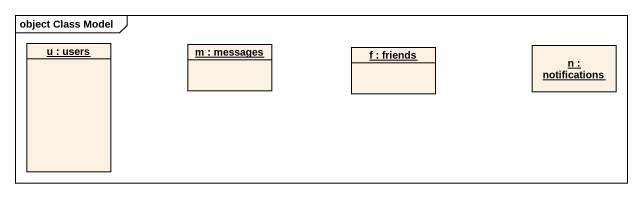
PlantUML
@startuml
mainframe object Class Model
hide circle
hide empty members
object "u : users" as u_users
object "m : messages" as m_messages
object "f : friends" as f_friends
object "n : notifications" as n_notifications
@enduml
